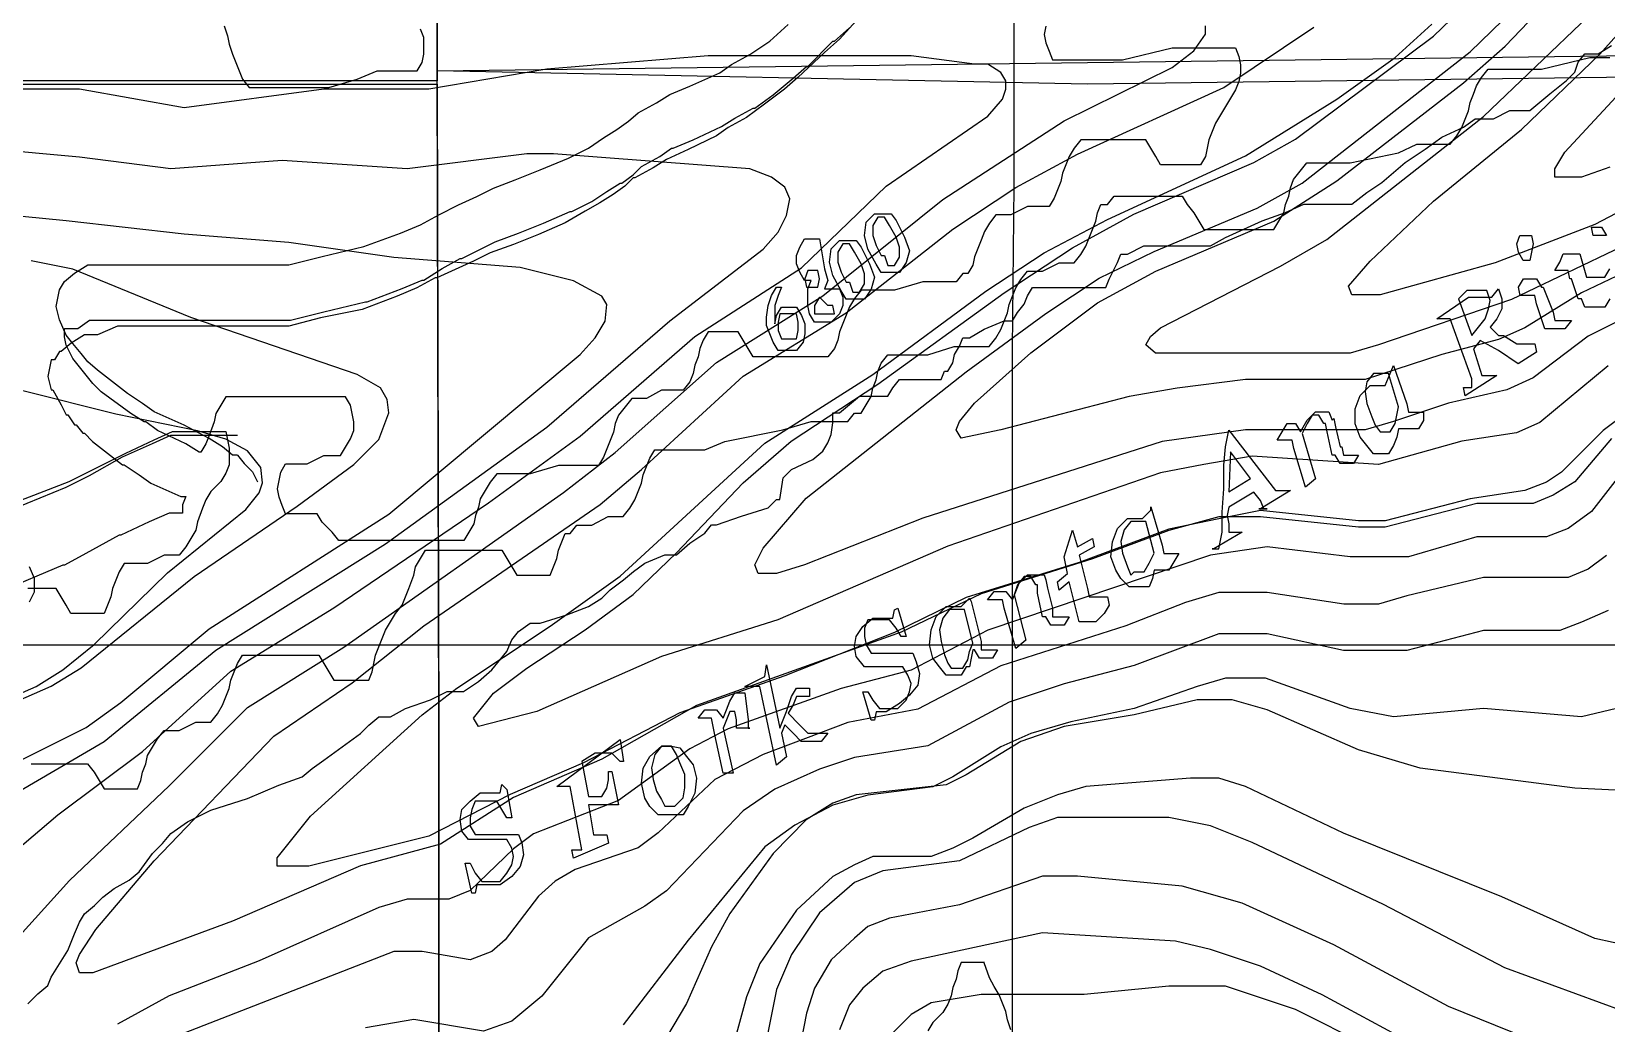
# Model space of a CAD drawing. Extents: x -0.49 to 6.91, y -0.57 to 8.11.
# Drawn here: x 1.5295 to 2.0287, y 1.9766 to 2.291 of the extents above; entities that cross this region are included whole.
import ezdxf

# ---------------------------------------------------------------- set-up
doc = ezdxf.new("R2010")
doc.units = 0
for name, color, linetype in [('Elevations', 7, 'CONTINUOUS'), ('Grid', 7, 'CONTINUOUS'), ('Labels', 7, 'CONTINUOUS'), ('roads', 7, 'CONTINUOUS'), ('topo', 7, 'CONTINUOUS'), ('topo_grid', 7, 'CONTINUOUS'), ('water', 7, 'CONTINUOUS'), ('white', 7, 'CONTINUOUS')]:
    doc.layers.add(name, color=color, linetype=linetype)

msp = doc.modelspace()

# ---------------------------------------------------------------- linework, layer by layer
at = {"layer": 'Elevations', "color": 1}
for points in [[(1.80358, 2.231016), (1.806215, 2.225724), (1.807797, 2.221491), (1.806744, 2.217786), (1.804636, 2.214611), (1.802527, 2.214611), (1.800418, 2.214611), (1.798836, 2.214611), (1.797254, 2.217257), (1.794618, 2.22202), (1.793565, 2.226253), (1.794092, 2.230486), (1.796727, 2.233132), (1.798309, 2.233132), (1.800418, 2.233132), (1.802, 2.233132)], [(1.800944, 2.216781), (1.802, 2.216781), (1.803053, 2.216781), (1.804635, 2.219427), (1.804635, 2.222602), (1.803579, 2.225777), (1.80147, 2.229481), (1.799888, 2.232127), (1.797779, 2.232127), (1.796197, 2.229481), (1.796197, 2.226306), (1.79725, 2.223131), (1.798832, 2.219956), (1.799886, 2.219956)], [(1.780909, 2.215723), (1.781962, 2.212019), (1.780909, 2.209373), (1.783544, 2.209373), (1.785653, 2.209373), (1.786706, 2.206727), (1.786706, 2.204081), (1.785653, 2.201435), (1.783018, 2.198789), (1.781436, 2.198789), (1.779327, 2.198789), (1.777745, 2.198789), (1.776162, 2.201435), (1.775633, 2.204081), (1.775633, 2.206727), (1.775633, 2.209373), (1.776689, 2.212019), (1.77458, 2.212019), (1.772998, 2.214664), (1.771945, 2.21731), (1.771945, 2.219956), (1.772998, 2.222602), (1.77458, 2.225248), (1.776162, 2.225248), (1.777745, 2.225248), (1.779327, 2.225248)], [(1.792508, 2.222575), (1.795143, 2.217284), (1.796725, 2.21305), (1.795672, 2.209346), (1.793564, 2.206171), (1.791455, 2.206171), (1.789346, 2.206171), (1.787764, 2.206171), (1.786182, 2.208817), (1.783546, 2.21358), (1.782491, 2.217813), (1.78302, 2.222046), (1.785655, 2.224692), (1.787237, 2.224692), (1.789346, 2.224692), (1.790928, 2.224692)], [(1.789872, 2.208341), (1.790925, 2.208341), (1.791981, 2.208341), (1.793563, 2.210987), (1.793563, 2.214162), (1.792507, 2.217337), (1.790399, 2.221041), (1.788816, 2.223687), (1.786708, 2.223687), (1.785125, 2.221041), (1.785125, 2.217866), (1.786179, 2.214691), (1.787761, 2.211516), (1.788814, 2.211516)], [(1.775109, 2.209928), (1.776691, 2.209928), (1.7788, 2.209928), (1.779326, 2.212574), (1.7788, 2.21522), (1.777744, 2.21522), (1.775635, 2.21522), (1.774582, 2.212574)], [(1.765091, 2.200959), (1.765091, 2.198313), (1.765618, 2.200959), (1.7672, 2.203605), (1.768782, 2.203605), (1.770364, 2.203605), (1.771946, 2.203605), (1.773529, 2.200959), (1.774584, 2.198313), (1.774584, 2.195138), (1.774055, 2.192492), (1.771946, 2.189846), (1.769835, 2.189846), (1.768255, 2.189846), (1.766147, 2.189846), (1.764564, 2.192492), (1.763511, 2.195138), (1.762456, 2.197784), (1.762456, 2.20043), (1.762982, 2.204134), (1.764038, 2.207309), (1.76562, 2.209955), (1.767202, 2.209955), (1.766149, 2.207309), (1.765094, 2.204134)], [(1.779327, 2.206753), (1.777745, 2.204108), (1.777745, 2.201462), (1.778271, 2.201462), (1.779853, 2.201462), (1.781962, 2.201462), (1.783015, 2.201462), (1.784071, 2.201462), (1.784071, 2.201462), (1.783544, 2.204108), (1.781962, 2.204108)], [(1.7672, 2.193577), (1.768782, 2.193577), (1.770891, 2.193577), (1.771947, 2.193577), (1.772473, 2.196223), (1.772473, 2.198869), (1.771947, 2.201515), (1.770364, 2.201515), (1.768256, 2.201515), (1.766673, 2.201515), (1.766147, 2.198869), (1.766147, 2.196223)]]:
    msp.add_lwpolyline(points, close=True, dxfattribs=at)
at = {"layer": 'Grid', "color": 1}
for points in [[(0.833426, 2.274249), (0.8329, 2.480941), (0.832373, 2.688136), (0.831847, 2.894829), (0.830791, 3.101495), (1.038003, 3.101495), (1.245215, 3.101495), (1.452427, 3.101495), (1.659111, 3.101495), (1.659111, 2.894802), (1.658584, 2.688136), (1.658584, 2.481973), (1.658058, 2.27528), (1.451901, 2.27528), (1.245744, 2.27528), (1.039586, 2.27528)], [(1.658057, 2.278455), (1.658583, 2.485148), (1.658583, 2.691311), (1.65911, 2.897977), (1.65911, 3.10467), (1.86474, 3.10467), (2.07037, 3.10467), (2.276, 3.10467), (2.48163, 3.10467), (2.48163, 3.071994), (2.48163, 2.898533), (2.48163, 2.863185), (2.48163, 2.69237), (2.48163, 2.654402), (2.482157, 2.487265), (2.482157, 2.44509), (2.482157, 2.282186), (2.276, 2.27954), (2.069842, 2.276894), (1.864212, 2.274249)], [(1.659639, 1.451738), (1.659112, 1.658431), (1.658586, 1.865097), (1.658586, 2.071789), (1.658059, 2.278482), (1.864216, 2.281128), (2.069846, 2.283774), (2.276003, 2.286419), (2.48216, 2.289065), (2.48216, 2.243186), (2.482687, 2.082902), (2.482687, 2.034404), (2.483216, 1.877268), (2.483216, 1.825595), (2.483742, 1.675338), (2.483742, 1.616812), (2.484269, 1.473937), (2.278111, 1.469174), (2.071954, 1.464941), (1.865797, 1.460179)], [(0.828681, 1.442266), (0.829737, 1.649991), (0.83079, 1.858244), (0.832372, 2.065995), (0.833425, 2.274249), (1.039583, 2.274249), (1.24574, 2.274249), (1.451897, 2.274249), (1.658054, 2.274249), (1.658581, 2.067556), (1.658581, 1.860864), (1.659107, 1.654198), (1.659636, 1.447505), (1.451897, 1.444859), (1.244158, 1.442213), (1.036419, 1.439568)]]:
    msp.add_lwpolyline(points, close=True, dxfattribs=at)
at = {"layer": 'Labels', "color": 6}
for points in [[(2.028722, 2.226333), (2.027666, 2.226333), (2.02661, 2.226333), (2.025557, 2.226333), (2.024504, 2.226333), (2.023975, 2.228978), (2.025031, 2.228978), (2.02714, 2.228978), (2.028722, 2.226333)], [(2.029775, 2.206224), (2.028193, 2.203578), (2.026084, 2.203578), (2.023975, 2.203578), (2.021867, 2.203578), (2.020811, 2.206224), (2.020285, 2.206224), (2.019758, 2.206224), (2.017649, 2.212574), (2.017123, 2.212574), (2.016596, 2.21522), (2.015543, 2.21522), (2.013958, 2.21522), (2.013432, 2.21522), (2.012376, 2.21522), (2.012376, 2.21522), (2.013958, 2.217866), (2.015014, 2.220512), (2.016596, 2.220512), (2.017652, 2.220512), (2.019234, 2.220512), (2.01976, 2.220512), (2.020287, 2.220512), (2.022396, 2.213103), (2.022922, 2.213103), (2.023449, 2.213103), (2.024502, 2.213103), (2.026084, 2.213103), (2.02714, 2.213103), (2.028193, 2.213103), (2.029775, 2.215749)]]:
    msp.add_lwpolyline(points, dxfattribs=at)
for points in [[(2.004467, 2.218369), (2.002358, 2.218369), (2.000776, 2.221014), (2.000249, 2.22366), (2.001303, 2.226306), (2.003411, 2.226306), (2.004993, 2.226306), (2.00552, 2.22366)], [(2.008685, 2.209928), (2.011848, 2.201991), (2.012375, 2.199345), (2.012901, 2.199345), (2.013957, 2.199345), (2.015539, 2.199345), (2.016065, 2.199345), (2.017119, 2.199345), (2.017645, 2.199345), (2.015536, 2.196699), (2.013954, 2.196699), (2.012898, 2.196699), (2.011845, 2.196699), (2.010263, 2.196699), (2.009737, 2.196699), (2.00921, 2.196699), (2.006575, 2.204637), (2.006048, 2.207283), (2.005522, 2.207283), (2.004469, 2.207283), (2.002887, 2.207283), (2.001834, 2.207283), (2.001307, 2.207283), (2.00078, 2.209928), (2.002363, 2.212574), (2.003945, 2.212574), (2.00658, 2.212574), (2.008162, 2.209928), (2.008689, 2.209928)], [(1.994449, 2.209399), (1.995505, 2.206224), (1.995505, 2.203049), (1.993922, 2.199874), (1.991814, 2.197228), (1.994449, 2.194583), (1.996031, 2.194583), (2.000249, 2.191937), (2.002358, 2.191937), (2.003411, 2.191937), (2.004993, 2.191937), (2.006046, 2.191937), (2.006573, 2.189291), (2.000773, 2.185587), (1.994446, 2.18982), (1.988646, 2.192995), (1.986537, 2.190349), (1.989172, 2.181883), (1.989699, 2.181883), (1.990225, 2.181883), (1.990752, 2.181883), (1.991808, 2.181883), (1.99339, 2.181883), (1.993916, 2.181883), (1.983898, 2.175533), (1.983372, 2.178178), (1.984425, 2.178178), (1.985481, 2.178178), (1.986007, 2.178178), (1.986007, 2.180824), (1.979153, 2.199874), (1.979153, 2.199874), (1.978627, 2.199874), (1.9781, 2.199874), (1.977574, 2.199874), (1.976518, 2.199874), (1.975465, 2.199874), (1.974938, 2.199874), (1.984955, 2.206753), (1.988119, 2.206753), (1.990228, 2.206753), (1.992337, 2.206753)], [(1.981795, 2.206224), (1.986013, 2.194583), (1.988122, 2.197228), (1.99023, 2.199874), (1.991286, 2.203049), (1.991813, 2.205695), (1.990757, 2.20887), (1.989175, 2.20887), (1.988122, 2.20887), (1.986013, 2.20887), (1.984431, 2.20887)], [(1.961228, 2.185137), (1.965446, 2.172966), (1.965972, 2.17032), (1.965972, 2.17032), (1.967555, 2.17032), (1.969137, 2.17032), (1.969663, 2.17032), (1.970722, 2.17032), (1.970722, 2.167674), (1.969137, 2.165029), (1.967555, 2.165029), (1.966499, 2.165029), (1.965446, 2.165029), (1.963337, 2.165029), (1.962811, 2.165029), (1.962284, 2.162383), (1.961228, 2.159737), (1.959646, 2.157091), (1.957538, 2.157091), (1.9549, 2.157091), (1.952791, 2.159737), (1.950682, 2.162383), (1.949103, 2.166616), (1.949103, 2.171379), (1.950682, 2.175612), (1.953846, 2.178787), (1.956482, 2.178787), (1.95859, 2.178787)], [(1.95701, 2.16405), (1.958066, 2.16405), (1.960174, 2.16405), (1.961757, 2.166695), (1.962283, 2.169341), (1.96281, 2.171987), (1.959646, 2.18257), (1.958593, 2.18257), (1.957537, 2.18257), (1.956484, 2.18257), (1.954902, 2.18257), (1.952793, 2.179925), (1.952266, 2.17675), (1.952793, 2.173045), (1.954375, 2.168812), (1.955428, 2.166166)], [(1.942247, 2.168283), (1.942774, 2.165637), (1.944356, 2.159287), (1.944882, 2.159287), (1.945409, 2.156641), (1.946464, 2.156641), (1.948047, 2.156641), (1.9491, 2.156641), (1.949626, 2.156641), (1.950153, 2.156641), (1.948571, 2.153995), (1.946988, 2.153995), (1.945406, 2.153995), (1.944353, 2.153995), (1.942771, 2.156641), (1.942244, 2.156641), (1.941718, 2.156641), (1.940136, 2.16405), (1.939609, 2.166695), (1.939083, 2.166695), (1.9375, 2.169341), (1.935392, 2.169341), (1.933809, 2.166695), (1.932227, 2.16352), (1.936445, 2.149233), (1.933282, 2.146587), (1.929591, 2.158758), (1.929065, 2.161404), (1.928538, 2.161404), (1.927485, 2.161404), (1.926429, 2.161404), (1.925376, 2.161404), (1.924321, 2.161404), (1.924321, 2.161404), (1.925903, 2.16405), (1.927485, 2.166695), (1.928538, 2.166695), (1.93012, 2.166695), (1.931703, 2.16405), (1.931703, 2.16405), (1.933811, 2.167754), (1.936447, 2.1704), (1.938029, 2.1704), (1.939084, 2.1704), (1.940667, 2.1704), (1.94172, 2.167754)], [(1.909031, 2.164579), (1.923794, 2.145529), (1.924847, 2.145529), (1.925903, 2.145529), (1.927485, 2.145529), (1.928538, 2.145529), (1.928538, 2.145529), (1.919048, 2.139708), (1.918522, 2.139708), (1.919575, 2.139708), (1.920628, 2.139708), (1.921154, 2.139708), (1.921154, 2.139708), (1.921154, 2.139708), (1.920101, 2.139708), (1.919045, 2.142354), (1.916937, 2.145), (1.909029, 2.140237), (1.908502, 2.137591), (1.909029, 2.134945), (1.909029, 2.1323), (1.909029, 2.1323), (1.910611, 2.1323), (1.913249, 2.1323), (1.913249, 2.1323), (1.904286, 2.127008), (1.903759, 2.127008), (1.904812, 2.127008), (1.905865, 2.127008), (1.906392, 2.129654), (1.906918, 2.1323), (1.906918, 2.13865), (1.907445, 2.146058), (1.907445, 2.153466), (1.907971, 2.159287)], [(1.909558, 2.157726), (1.909031, 2.145026), (1.915885, 2.149259)], [(1.88425, 2.140343), (1.887941, 2.128172), (1.888468, 2.125526), (1.888994, 2.125526), (1.89005, 2.125526), (1.891632, 2.125526), (1.892158, 2.125526), (1.893211, 2.125526), (1.893211, 2.125526), (1.891629, 2.12288), (1.890047, 2.120235), (1.888991, 2.120235), (1.887938, 2.120235), (1.88583, 2.120235), (1.885303, 2.120235), (1.884777, 2.117589), (1.883721, 2.114943), (1.882139, 2.114943), (1.879503, 2.114943), (1.877395, 2.114943), (1.874759, 2.117589), (1.873177, 2.120235), (1.871595, 2.124468), (1.872122, 2.12923), (1.873704, 2.133464), (1.876868, 2.136639), (1.879503, 2.136639), (1.881612, 2.136639), (1.884247, 2.139285)], [(1.85947, 2.132961), (1.861052, 2.127669), (1.865797, 2.130315), (1.866324, 2.127669), (1.861579, 2.125024), (1.864214, 2.11444), (1.86474, 2.111794), (1.865267, 2.111794), (1.866323, 2.111794), (1.868431, 2.111794), (1.869487, 2.111794), (1.870543, 2.111794), (1.871069, 2.109149), (1.869487, 2.106503), (1.866852, 2.103857), (1.86527, 2.103857), (1.864214, 2.103857), (1.863161, 2.103857), (1.862634, 2.103857), (1.862108, 2.103857), (1.861581, 2.103857), (1.858417, 2.116557), (1.855254, 2.113911), (1.854728, 2.116557), (1.857891, 2.119203), (1.856838, 2.124494)], [(1.878978, 2.119758), (1.88056, 2.119758), (1.882142, 2.119758), (1.883725, 2.122404), (1.885307, 2.125579), (1.882672, 2.135633), (1.881616, 2.135633), (1.880563, 2.135633), (1.879507, 2.135633), (1.877928, 2.135633), (1.875816, 2.132988), (1.874763, 2.129283), (1.87529, 2.125579), (1.876872, 2.121346), (1.877925, 2.1187)], [(1.851034, 2.117139), (1.851561, 2.114493), (1.853143, 2.108143), (1.853143, 2.105497), (1.853669, 2.105497), (1.854722, 2.105497), (1.856304, 2.105497), (1.85736, 2.105497), (1.858413, 2.105497), (1.858413, 2.105497), (1.856831, 2.102851), (1.855249, 2.102851), (1.853667, 2.102851), (1.852611, 2.102851), (1.851029, 2.105497), (1.850502, 2.105497), (1.849976, 2.105497), (1.848393, 2.112906), (1.848393, 2.115551), (1.847867, 2.115551), (1.846285, 2.118197), (1.844176, 2.118197), (1.842067, 2.115551), (1.841014, 2.112376), (1.844704, 2.098089), (1.841541, 2.095443), (1.83785, 2.108143), (1.83785, 2.108143), (1.837324, 2.110789), (1.836271, 2.110789), (1.834689, 2.110789), (1.833633, 2.110789), (1.833106, 2.110789), (1.83258, 2.110789), (1.834689, 2.113435), (1.836271, 2.113435), (1.837324, 2.113435), (1.83838, 2.113435), (1.840488, 2.110789), (1.841541, 2.113435), (1.842597, 2.116081), (1.845232, 2.118726), (1.846814, 2.118726), (1.848397, 2.118726), (1.849452, 2.118726), (1.850505, 2.118726)], [(1.804109, 2.10817), (1.806747, 2.099174), (1.805165, 2.099174), (1.803583, 2.10182), (1.801474, 2.104465), (1.799365, 2.104465), (1.796202, 2.104465), (1.79462, 2.104465), (1.793564, 2.10182), (1.793564, 2.099174), (1.794091, 2.096528), (1.795673, 2.093882), (1.797782, 2.093882), (1.800417, 2.093882), (1.803055, 2.093882), (1.807273, 2.093882), (1.808855, 2.093882), (1.809911, 2.091236), (1.810964, 2.087532), (1.810437, 2.083828), (1.807802, 2.080653), (1.804638, 2.078007), (1.800421, 2.075361), (1.797255, 2.075361), (1.796729, 2.072715), (1.795673, 2.072715), (1.793038, 2.081711), (1.79462, 2.081711), (1.796202, 2.079065), (1.798311, 2.07642), (1.800946, 2.07642), (1.804109, 2.07642), (1.806747, 2.079065), (1.8078, 2.081711), (1.808327, 2.084357), (1.807274, 2.087003), (1.805691, 2.089649), (1.803056, 2.089649), (1.799892, 2.089649), (1.797257, 2.089649), (1.793566, 2.089649), (1.790931, 2.092824), (1.790404, 2.095999), (1.790931, 2.099174), (1.793039, 2.102349), (1.796202, 2.104995), (1.799366, 2.104995), (1.802527, 2.104995), (1.803053, 2.10764)], [(1.827308, 2.110286), (1.830471, 2.097586), (1.830471, 2.09494), (1.830998, 2.09494), (1.832051, 2.09494), (1.833633, 2.09494), (1.834686, 2.09494), (1.835212, 2.09494), (1.835739, 2.09494), (1.834159, 2.092295), (1.832051, 2.092295), (1.830995, 2.092295), (1.829942, 2.092295), (1.82836, 2.09494), (1.827833, 2.09494), (1.827307, 2.092295), (1.82678, 2.089649), (1.825724, 2.089649), (1.824142, 2.087003), (1.821507, 2.087003), (1.819398, 2.087003), (1.81729, 2.089649), (1.815181, 2.092295), (1.814128, 2.096528), (1.814654, 2.10129), (1.816237, 2.105524), (1.8194, 2.108699), (1.822035, 2.108699), (1.824144, 2.108699), (1.826781, 2.111345)], [(1.820981, 2.089199), (1.822563, 2.089199), (1.824672, 2.089199), (1.826254, 2.091845), (1.826781, 2.094491), (1.827834, 2.097136), (1.825198, 2.10772), (1.824672, 2.10772), (1.823616, 2.10772), (1.822034, 2.10772), (1.820452, 2.10772), (1.818343, 2.105074), (1.817287, 2.10137), (1.817814, 2.097666), (1.81887, 2.093432), (1.819923, 2.090786)], [(1.762452, 2.090231), (1.76667, 2.070123), (1.768779, 2.075414), (1.770361, 2.080177), (1.771943, 2.082823), (1.772996, 2.082823), (1.774578, 2.082823), (1.776161, 2.082823), (1.776161, 2.080177), (1.774578, 2.080177), (1.773525, 2.080177), (1.771943, 2.080177), (1.770887, 2.077531), (1.769305, 2.074885), (1.772995, 2.071181), (1.775633, 2.068535), (1.777742, 2.068535), (1.779852, 2.068535), (1.780905, 2.068535), (1.781961, 2.068535), (1.781961, 2.068535), (1.779852, 2.065889), (1.77827, 2.065889), (1.776161, 2.065889), (1.775105, 2.065889), (1.773523, 2.065889), (1.770885, 2.068535), (1.76825, 2.071181), (1.767197, 2.068535), (1.768779, 2.061127), (1.765616, 2.058481), (1.760344, 2.083352), (1.759815, 2.083352), (1.759815, 2.083352), (1.759289, 2.083352), (1.758236, 2.083352), (1.75718, 2.083352), (1.756127, 2.083352), (1.7556, 2.083352), (1.761927, 2.086527)], [(1.756653, 2.072848), (1.756653, 2.070202), (1.757179, 2.070202), (1.756653, 2.070202), (1.755597, 2.070202), (1.754015, 2.070202), (1.752959, 2.070202), (1.752959, 2.072848), (1.752433, 2.075494), (1.751906, 2.075494), (1.750851, 2.075494), (1.749798, 2.072848), (1.748742, 2.070202), (1.751906, 2.055914), (1.748742, 2.055914), (1.746107, 2.068085), (1.74558, 2.070731), (1.745054, 2.073377), (1.744527, 2.073377), (1.742945, 2.073377), (1.741892, 2.073377), (1.740836, 2.073377), (1.740836, 2.073377), (1.742945, 2.076023), (1.744527, 2.076023), (1.74558, 2.076023), (1.746636, 2.076023), (1.748744, 2.073377), (1.749798, 2.076023), (1.750853, 2.078669), (1.752435, 2.081314), (1.753488, 2.081314), (1.754544, 2.081314), (1.755597, 2.081314)], [(1.716055, 2.066524), (1.717108, 2.059645), (1.716055, 2.059645), (1.71342, 2.062291), (1.712364, 2.062291), (1.711311, 2.062291), (1.709729, 2.062291), (1.708147, 2.062291), (1.703929, 2.059645), (1.706037, 2.048533), (1.708673, 2.048533), (1.710255, 2.048533), (1.711837, 2.051178), (1.712363, 2.053824), (1.712363, 2.05647), (1.713419, 2.05647), (1.715528, 2.045887), (1.713946, 2.045887), (1.713946, 2.045887), (1.713946, 2.045887), (1.713419, 2.045887), (1.712363, 2.045887), (1.710781, 2.045887), (1.709199, 2.045887), (1.706035, 2.045887), (1.707617, 2.036362), (1.708144, 2.036362), (1.708144, 2.036362), (1.70867, 2.036362), (1.709197, 2.036362), (1.710779, 2.036362), (1.711835, 2.036362), (1.712361, 2.033716), (1.701289, 2.028953), (1.70076, 2.031599), (1.702342, 2.031599), (1.703398, 2.031599), (1.703925, 2.031599), (1.703925, 2.031599), (1.700234, 2.051708), (1.700234, 2.051708), (1.700234, 2.051708), (1.699707, 2.051708), (1.699183, 2.051708), (1.697601, 2.051708), (1.696546, 2.051708), (1.696019, 2.051708)], [(1.735036, 2.063878), (1.737145, 2.061233), (1.739253, 2.058587), (1.740306, 2.054353), (1.73978, 2.049591), (1.737671, 2.045358), (1.736089, 2.042712), (1.733454, 2.042712), (1.730818, 2.042712), (1.728183, 2.042712), (1.725545, 2.045358), (1.723963, 2.048003), (1.722907, 2.052766), (1.723434, 2.057528), (1.725543, 2.061233), (1.729234, 2.064408), (1.732397, 2.064408)], [(1.730291, 2.045437), (1.731873, 2.045437), (1.733456, 2.045437), (1.736091, 2.048083), (1.736617, 2.051258), (1.736617, 2.055491), (1.735035, 2.059195), (1.733979, 2.061841), (1.732397, 2.064487), (1.730815, 2.064487), (1.729233, 2.064487), (1.727124, 2.061841), (1.726071, 2.057608), (1.726598, 2.053904), (1.727651, 2.050199), (1.729233, 2.047554)], [(1.680202, 2.050702), (1.681784, 2.041706), (1.680202, 2.041706), (1.67862, 2.044352), (1.677038, 2.046998), (1.674929, 2.046998), (1.671765, 2.046998), (1.670183, 2.046998), (1.669127, 2.044352), (1.668601, 2.041706), (1.668601, 2.03906), (1.670183, 2.036415), (1.672292, 2.036415), (1.675455, 2.036415), (1.67809, 2.036415), (1.682308, 2.036415), (1.68389, 2.036415), (1.684946, 2.033769), (1.685472, 2.030065), (1.684417, 2.02636), (1.681781, 2.023185), (1.67809, 2.02054), (1.673872, 2.02054), (1.670712, 2.02054), (1.670185, 2.017894), (1.66913, 2.017894), (1.667021, 2.027419), (1.668603, 2.027419), (1.670185, 2.024244), (1.672294, 2.021598), (1.674929, 2.021598), (1.678093, 2.021598), (1.680201, 2.024244), (1.681783, 2.02689), (1.68231, 2.029535), (1.681783, 2.032181), (1.680201, 2.034827), (1.677566, 2.034827), (1.674403, 2.034827), (1.671765, 2.034827), (1.669656, 2.034827), (1.668074, 2.034827), (1.665965, 2.037473), (1.665439, 2.041177), (1.665965, 2.044352), (1.668601, 2.046998), (1.671764, 2.049644), (1.674928, 2.049644), (1.678091, 2.049644), (1.678617, 2.05229)]]:
    msp.add_lwpolyline(points, close=True, dxfattribs=at)
at = {"layer": 'roads', "color": 7}
for points in [[(1.594786, 2.156668), (1.593204, 2.156668), (1.590041, 2.159314), (1.585823, 2.161959), (1.577914, 2.166193), (1.568424, 2.170426), (1.564733, 2.173072), (1.559988, 2.176247), (1.550497, 2.183655), (1.547334, 2.186301), (1.545225, 2.188947), (1.54259, 2.192122), (1.540481, 2.194768), (1.538372, 2.19953), (1.537317, 2.203764), (1.537843, 2.206409), (1.53837, 2.209055), (1.539952, 2.211701), (1.543116, 2.214347), (1.547333, 2.216993), (1.551024, 2.216993), (1.557351, 2.216993), (1.564205, 2.216993), (1.572114, 2.216993), (1.583186, 2.216993), (1.589513, 2.216993), (1.596367, 2.216993), (1.606912, 2.216993), (1.61113, 2.216993), (1.621675, 2.219639), (1.634856, 2.222814), (1.646456, 2.227047), (1.652783, 2.229693), (1.658582, 2.232868), (1.664909, 2.236043), (1.670709, 2.238689), (1.675981, 2.241334), (1.682836, 2.24398), (1.690749, 2.247155), (1.699712, 2.250859), (1.706039, 2.254034), (1.710784, 2.257209), (1.715002, 2.259855), (1.718693, 2.262501), (1.721856, 2.265147), (1.727656, 2.268322), (1.731874, 2.270968), (1.738201, 2.273614), (1.747691, 2.277847), (1.751382, 2.280493), (1.757181, 2.283668), (1.763508, 2.287901), (1.769308, 2.293193)], [(1.519915, 2.13812), (1.540477, 2.146587), (1.54786, 2.150291), (1.558405, 2.156112), (1.567894, 2.160345), (1.573695, 2.162991), (1.579493, 2.162991), (1.583184, 2.162991), (1.590038, 2.162991), (1.594785, 2.162991)], [(1.594786, 2.156668), (1.596895, 2.154022), (1.59953, 2.151376), (1.601112, 2.148201)]]:
    msp.add_lwpolyline(points, dxfattribs=at)
at = {"layer": 'topo', "color": 2}
for points in [[(2.042956, 2.218713), (2.020811, 2.208129), (2.002881, 2.197017), (1.994445, 2.193313), (1.976518, 2.18855), (1.952265, 2.180613), (1.943302, 2.180613), (1.914303, 2.180613), (1.892686, 2.177967), (1.877396, 2.175321), (1.836798, 2.164738), (1.824145, 2.162092), (1.822563, 2.164738), (1.823616, 2.167383), (1.828361, 2.173204), (1.846288, 2.189079), (1.867378, 2.204954), (1.885831, 2.215008), (1.923266, 2.230883), (1.943301, 2.243583), (1.983372, 2.274698), (1.996553, 2.28634), (2.01132, 2.301686)], [(2.036093, 2.223978), (1.998654, 2.205986), (1.956474, 2.191699), (1.947511, 2.189053), (1.896896, 2.189053), (1.885824, 2.189053), (1.88266, 2.191699), (1.884242, 2.194344), (1.887405, 2.19699), (1.925367, 2.216569), (1.94013, 2.225036), (1.989691, 2.264062), (2.022912, 2.29568), (2.029239, 2.303617)], [(2.029232, 2.184978), (2.00761, 2.166986), (2.000233, 2.163811), (1.98283, 2.161166), (1.956467, 2.153757), (1.916397, 2.156403), (1.901107, 2.153757), (1.887398, 2.151111), (1.819911, 2.127828), (1.766127, 2.104545), (1.72922, 2.092903), (1.689677, 2.075441), (1.671223, 2.070678), (1.669641, 2.073324), (1.675968, 2.081261), (1.686512, 2.089199), (1.704966, 2.10137), (1.720256, 2.112482), (1.733965, 2.125711), (1.755054, 2.147936), (1.770344, 2.161166), (1.797761, 2.179157), (1.837836, 2.208156), (1.859453, 2.222443), (1.878961, 2.233026), (1.916923, 2.249431), (1.930104, 2.256839), (1.973865, 2.289515), (1.984938, 2.300098)], [(2.045063, 2.205483), (2.022919, 2.194371), (2.00552, 2.181142), (1.99708, 2.177438), (1.978626, 2.173204), (1.961227, 2.167383), (1.952264, 2.164738), (1.914302, 2.164738), (1.88794, 2.161033), (1.812012, 2.136692), (1.774578, 2.121875), (1.765615, 2.119229), (1.759815, 2.119229), (1.75876, 2.121875), (1.761397, 2.127167), (1.775105, 2.143042), (1.825726, 2.1831), (1.851033, 2.20162), (1.867905, 2.212733), (1.885304, 2.2212), (1.917993, 2.234958), (1.932229, 2.242895), (1.98548, 2.284541), (1.999189, 2.29777)], [(1.525714, 2.004374), (1.54153, 2.021836), (1.573166, 2.051893), (1.597947, 2.076764), (1.628531, 2.095814), (1.698128, 2.144841), (1.714472, 2.157541), (1.746634, 2.18601), (1.780378, 2.207177), (1.818344, 2.237763), (1.856833, 2.262633), (1.891104, 2.279567), (1.897958, 2.284858), (1.901649, 2.29015), (1.901649, 2.292796)], [(2.030302, 2.161959), (2.018703, 2.148201), (2.011849, 2.143968), (2.005522, 2.141322), (1.98759, 2.141322), (1.958592, 2.133914), (1.950156, 2.133914), (1.919049, 2.137089), (1.905867, 2.137089), (1.89005, 2.132855), (1.865797, 2.123859), (1.830471, 2.112747), (1.805159, 2.100576), (1.740308, 2.077293), (1.710255, 2.060359), (1.682311, 2.048189), (1.659112, 2.033372), (1.633805, 2.026493), (1.593202, 2.00903), (1.548914, 1.992626), (1.544696, 1.992626), (1.54364, 1.995801), (1.544696, 1.998447), (1.549968, 2.006384), (1.568422, 2.02808), (1.606383, 2.067635), (1.631164, 2.084569), (1.65384, 2.10256), (1.709728, 2.141057), (1.722909, 2.15217), (1.755071, 2.181697), (1.78776, 2.201806), (1.821508, 2.228264), (1.841544, 2.241493), (1.861052, 2.252076), (1.907449, 2.273243), (1.935921, 2.292293)], [(2.033993, 2.169262), (2.027666, 2.164499), (2.014485, 2.15127), (2.009739, 2.148095), (2.002881, 2.145449), (1.985482, 2.142804), (1.958592, 2.135924), (1.950156, 2.135924), (1.919049, 2.139099), (1.905868, 2.136454), (1.89005, 2.133279), (1.861579, 2.122695), (1.825726, 2.111583), (1.803051, 2.10047), (1.768252, 2.086712), (1.735036, 2.07507), (1.704456, 2.059195), (1.681257, 2.049141), (1.655422, 2.035912), (1.617456, 2.026387), (1.60902, 2.026387), (1.607438, 2.026387), (1.607438, 2.029033), (1.617983, 2.042262), (1.653313, 2.074409), (1.664385, 2.082875), (1.693911, 2.102455), (1.716055, 2.11833), (1.761925, 2.160504), (1.796196, 2.1822), (1.832053, 2.208658), (1.850507, 2.220829), (1.870542, 2.231413), (1.914304, 2.251521), (1.943302, 2.269513), (1.961756, 2.282742), (1.973355, 2.293325)], [(2.036096, 2.235593), (2.025023, 2.229772), (1.993384, 2.217601), (1.957005, 2.207547), (1.948041, 2.207547), (1.946988, 2.210193), (1.953842, 2.21813), (1.973877, 2.23718), (2.001821, 2.259935), (2.026606, 2.283747), (2.035569, 2.293801)], [(1.513594, 2.022048), (1.537847, 2.042685), (1.564737, 2.062794), (1.592681, 2.088194), (1.62537, 2.108302), (1.674408, 2.141534), (1.703406, 2.1627), (1.739786, 2.194318), (1.77353, 2.216014), (1.80042, 2.241943), (1.832586, 2.264168), (1.837331, 2.26946), (1.838386, 2.272635), (1.838386, 2.27528), (1.836804, 2.277926), (1.832586, 2.280572), (1.828368, 2.280572), (1.808328, 2.283218), (1.744004, 2.283218), (1.692862, 2.278985), (1.655427, 2.272635), (1.622206, 2.272635), (1.577918, 2.266814), (1.544701, 2.272635), (1.515703, 2.272635)], [(2.029776, 2.247975), (2.020813, 2.2448), (2.013432, 2.2448), (2.012379, 2.2448), (2.012379, 2.247446), (2.015542, 2.252738), (2.037159, 2.276021)], [(1.504627, 2.037923), (1.552606, 2.065889), (1.587931, 2.094888), (1.641716, 2.128622), (1.692858, 2.165531), (1.731874, 2.199266), (1.7614, 2.22202), (1.766144, 2.227311), (1.768782, 2.232603), (1.769835, 2.237895), (1.768253, 2.241599), (1.764035, 2.244774), (1.75718, 2.24742), (1.694965, 2.252182), (1.68653, 2.252182), (1.648568, 2.24742), (1.60902, 2.250066), (1.573695, 2.24742), (1.544696, 2.251124), (1.515698, 2.25377)], [(1.524662, 2.059275), (1.546807, 2.070387), (1.557879, 2.078325), (1.585823, 2.101608), (1.64277, 2.137988), (1.703403, 2.188603), (1.708148, 2.193895), (1.711312, 2.199186), (1.711839, 2.204478), (1.710256, 2.207124), (1.701293, 2.211886), (1.684421, 2.21612), (1.64435, 2.219295), (1.611129, 2.224057), (1.577913, 2.226703), (1.540478, 2.230936), (1.513589, 2.233582)], [(1.522552, 2.07761), (1.535733, 2.083431), (1.545223, 2.089252), (1.581076, 2.11825), (1.613765, 2.140475), (1.631691, 2.153704), (1.639604, 2.161642), (1.642768, 2.170109), (1.642241, 2.174342), (1.640133, 2.178046), (1.632747, 2.182279), (1.580023, 2.200271), (1.542588, 2.215617), (1.529407, 2.218263)], [(1.51886, 2.078113), (1.530986, 2.083405), (1.539422, 2.088696), (1.54944, 2.096634), (1.572639, 2.119388), (1.597419, 2.139496), (1.601637, 2.144788), (1.602693, 2.147963), (1.602166, 2.152725), (1.597948, 2.158017), (1.591093, 2.161721), (1.58213, 2.164367), (1.556295, 2.169659), (1.526769, 2.177067)], [(2.035049, 2.153069), (2.023977, 2.138782), (2.016596, 2.13349), (2.009741, 2.130844), (1.987592, 2.130844), (1.965975, 2.124494), (1.956484, 2.124494), (1.947521, 2.124494), (1.921159, 2.127669), (1.903233, 2.125024), (1.832582, 2.101211), (1.808324, 2.088511), (1.78618, 2.08269), (1.750327, 2.06999), (1.7382, 2.06364), (1.715529, 2.047236), (1.688639, 2.036653), (1.682312, 2.03189), (1.668604, 2.018661), (1.66175, 2.016015), (1.648569, 2.016015), (1.639605, 2.013369), (1.60164, 1.996436), (1.573168, 1.985324), (1.556824, 1.976328)], [(2.028726, 2.124838), (2.022926, 2.120605), (2.016599, 2.117959), (2.009745, 2.117959), (1.989705, 2.117959), (1.965452, 2.112138), (1.956489, 2.109493), (1.945416, 2.109493), (1.921163, 2.113197), (1.905873, 2.113197), (1.895328, 2.110022), (1.876347, 2.102613), (1.836804, 2.089913), (1.810437, 2.076155), (1.788293, 2.071922), (1.761403, 2.061868), (1.746113, 2.05393), (1.728187, 2.036997), (1.72186, 2.032234), (1.701825, 2.025355), (1.695498, 2.021651), (1.690225, 2.016888), (1.67968, 2.00313), (1.675462, 1.999426), (1.668608, 1.99678), (1.653318, 1.999426), (1.644355, 1.999426), (1.577918, 1.973497)], [(1.528879, 2.110233), (1.530462, 2.113408), (1.530462, 2.117642), (1.528879, 2.121346)], [(2.02925, 2.107455), (2.020814, 2.103751), (2.01396, 2.101105), (1.989702, 2.101105), (1.965449, 2.094755), (1.954377, 2.094755), (1.945413, 2.094755), (1.92116, 2.100047), (1.90587, 2.100047), (1.878981, 2.089993), (1.856836, 2.084172), (1.839437, 2.078351), (1.813598, 2.064593), (1.790399, 2.060889), (1.779327, 2.057184), (1.765091, 2.050834), (1.755074, 2.043955), (1.73082, 2.018555), (1.723966, 2.013793), (1.70604, 2.003739), (1.691277, 1.985218), (1.681786, 1.97728), (1.672823, 1.974105), (1.650679, 1.977809), (1.635389, 1.975164)], [(2.031881, 2.076446), (2.020809, 2.0738), (1.989697, 2.076446), (1.961226, 2.0738), (1.947518, 2.076446), (1.920628, 2.085971), (1.907974, 2.085971), (1.899011, 2.083325), (1.878976, 2.076446), (1.85894, 2.072213), (1.846287, 2.068509), (1.836796, 2.064275), (1.821506, 2.05475), (1.815175, 2.051575), (1.794612, 2.048929), (1.78354, 2.045754), (1.771413, 2.039404), (1.761923, 2.032525), (1.73767, 2.002998), (1.717107, 1.976116)], [(2.071952, 2.04848), (2.0187, 2.051125), (1.969662, 2.057475), (1.950154, 2.063296), (1.921155, 2.075996), (1.910083, 2.079171), (1.899014, 2.079171), (1.878979, 2.074409), (1.856835, 2.070705), (1.843126, 2.065942), (1.825727, 2.055359), (1.819396, 2.052184), (1.790925, 2.049009), (1.783543, 2.046363), (1.775107, 2.041071), (1.764562, 2.030488), (1.750854, 2.011438), (1.745054, 2.000855), (1.737146, 1.982863), (1.730819, 1.97228)], [(2.054028, 1.997177), (2.025029, 2.003527), (1.995499, 2.016756), (1.945411, 2.036864), (1.914303, 2.051681), (1.905867, 2.054327), (1.896904, 2.054327), (1.863688, 2.051681), (1.854725, 2.049035), (1.84418, 2.044802), (1.827835, 2.035277), (1.821508, 2.032102), (1.81465, 2.029456), (1.796196, 2.029456), (1.790396, 2.02681), (1.783542, 2.023106), (1.771943, 2.012523), (1.760343, 1.995589), (1.756125, 1.985006), (1.749798, 1.961723)], [(2.033988, 1.980455), (1.996549, 1.994214), (1.958061, 2.014322), (1.916408, 2.033901), (1.903227, 2.039193), (1.890046, 2.041839), (1.863684, 2.041839), (1.854721, 2.041839), (1.845757, 2.038664), (1.823613, 2.02808), (1.799355, 2.024905), (1.790392, 2.021201), (1.77932, 2.011676), (1.770357, 1.998447), (1.765612, 1.987334), (1.761921, 1.968814)], [(2.013962, 1.967649), (1.978631, 1.981937), (1.942251, 2.001516), (1.913253, 2.014745), (1.894271, 2.020037), (1.861056, 2.023212), (1.849984, 2.023212), (1.823622, 2.014216), (1.801473, 2.009983), (1.794618, 2.007337), (1.7904, 2.003633), (1.783019, 1.996754), (1.777747, 1.987758), (1.775111, 1.97982), (1.770366, 1.955479)], [(1.965971, 1.970877), (1.938554, 1.985694), (1.919046, 1.99469), (1.903229, 1.999981), (1.892156, 2.002627), (1.849976, 2.005273), (1.80832, 1.996277), (1.799357, 1.993102), (1.79303, 1.987811), (1.788812, 1.982519), (1.785648, 1.974581)], [(1.953323, 1.969369), (1.930125, 1.981011), (1.90798, 1.988419), (1.890054, 1.988419), (1.863165, 1.985773), (1.830475, 1.985773), (1.814654, 1.983128), (1.808327, 1.979423), (1.802527, 1.973603)]]:
    msp.add_lwpolyline(points, dxfattribs=at)
at = {"layer": 'topo_grid', "color": 7}
for points in [[(1.839431, 1.624167), (1.839957, 1.675814), (1.839957, 1.726958), (1.839957, 1.778631), (1.839957, 1.830304), (1.839957, 1.881448), (1.840484, 1.933121), (1.840484, 1.984265), (1.840484, 2.035938), (1.840484, 2.087611), (1.840484, 2.138755), (1.840484, 2.190429), (1.84101, 2.242102), (1.84101, 2.293246), (1.84101, 2.344892), (1.84101, 2.396036), (1.84101, 2.447709), (1.84101, 2.499383), (1.841537, 2.550526), (1.841537, 2.6022), (1.841537, 2.653344)], [(1.219904, 2.096581), (1.256816, 2.096581), (1.29425, 2.096581), (1.331685, 2.096581), (1.368592, 2.096581), (1.406026, 2.096581), (1.442938, 2.096581), (1.480372, 2.096581), (1.517279, 2.096581), (1.554714, 2.096581), (1.592148, 2.096581), (1.629056, 2.096581), (1.666494, 2.096581), (1.703401, 2.096581), (1.740836, 2.096581), (1.777743, 2.096581), (1.815177, 2.096581), (1.852616, 2.096581), (1.889523, 2.096581), (1.926958, 2.096581), (1.963865, 2.096581), (2.001299, 2.096581), (2.038211, 2.096581)]]:
    msp.add_lwpolyline(points, dxfattribs=at)
at = {"layer": 'water', "color": 4}
msp.add_lwpolyline([(1.528353, 1.982784), (1.531516, 1.985959), (1.534684, 1.988604), (1.53574, 1.99125), (1.541011, 1.999717), (1.54312, 2.005009), (1.544702, 2.008713), (1.546285, 2.011359), (1.549447, 2.014004), (1.552083, 2.01665), (1.555774, 2.019296), (1.560519, 2.021942), (1.563683, 2.024588), (1.567901, 2.030409), (1.571064, 2.033584), (1.573699, 2.036759), (1.578972, 2.040463), (1.586353, 2.044167), (1.597953, 2.047871), (1.60797, 2.052104), (1.615352, 2.05475), (1.618515, 2.057396), (1.622206, 2.060042), (1.628006, 2.064275), (1.633805, 2.068509), (1.636443, 2.071154), (1.639606, 2.0738), (1.643297, 2.0738), (1.648042, 2.076446), (1.655951, 2.079092), (1.661223, 2.081738), (1.664387, 2.081738), (1.666495, 2.081738), (1.671241, 2.084913), (1.675459, 2.088617), (1.680204, 2.094438), (1.681787, 2.098142), (1.683895, 2.100788), (1.687586, 2.103434), (1.690749, 2.103434), (1.699185, 2.106079), (1.706039, 2.108725), (1.710257, 2.111371), (1.712893, 2.114017), (1.717111, 2.117192), (1.720279, 2.119838), (1.72397, 2.122484), (1.730297, 2.125129), (1.733987, 2.125129), (1.738205, 2.128834), (1.74295, 2.132009), (1.745058, 2.134654), (1.746641, 2.134654), (1.75455, 2.1373), (1.762986, 2.139946), (1.765621, 2.142592), (1.766677, 2.142592), (1.76773, 2.149471), (1.770365, 2.152117), (1.777219, 2.155292), (1.780383, 2.157938), (1.781965, 2.160584), (1.783018, 2.163229), (1.783545, 2.166934), (1.783545, 2.170109), (1.785653, 2.170109), (1.788816, 2.172754), (1.79198, 2.1754), (1.793563, 2.1754), (1.797781, 2.1754), (1.798834, 2.1754), (1.800942, 2.1754), (1.802524, 2.178046), (1.804633, 2.180692), (1.805686, 2.180692), (1.807795, 2.180692), (1.815177, 2.180692), (1.817812, 2.180692), (1.818865, 2.183338), (1.819921, 2.183338), (1.821503, 2.185984), (1.82203, 2.188629), (1.823612, 2.191275), (1.824665, 2.193921), (1.826774, 2.193921), (1.831519, 2.196567), (1.837846, 2.199213), (1.840481, 2.199213), (1.842063, 2.201859), (1.844172, 2.204504), (1.845228, 2.20715), (1.846807, 2.209796), (1.849971, 2.209796), (1.85208, 2.209796), (1.85788, 2.209796), (1.865261, 2.209796), (1.867896, 2.209796), (1.870005, 2.209796), (1.871061, 2.212442), (1.873696, 2.217734), (1.874749, 2.220379), (1.876858, 2.220379), (1.882131, 2.223025), (1.888458, 2.223025), (1.89373, 2.223025), (1.897421, 2.223025), (1.899529, 2.223025), (1.901638, 2.223025), (1.903223, 2.223025), (1.907968, 2.225671), (1.913768, 2.228317), (1.919568, 2.230963), (1.926949, 2.233609), (1.932749, 2.236254), (1.940657, 2.236254), (1.943821, 2.236254), (1.948039, 2.236254), (1.952784, 2.239959), (1.957529, 2.243134), (1.964911, 2.249484), (1.971238, 2.253717), (1.97651, 2.257421), (1.983364, 2.260596), (1.987055, 2.263242), (1.992855, 2.263242), (1.998127, 2.265888), (2.004454, 2.265888), (2.007617, 2.268534), (2.010781, 2.271179), (2.016053, 2.275413), (2.018691, 2.278059), (2.019744, 2.281234), (2.021853, 2.283879), (2.022908, 2.283879), (2.026071, 2.283879), (2.030289, 2.286525)], dxfattribs=at)
at = {"layer": 'white', "color": 7}
for points in [[(1.790898, 2.294357), (1.785625, 2.288536), (1.78088, 2.284303), (1.772444, 2.276365), (1.772444, 2.276365), (1.768226, 2.272661), (1.761899, 2.267899), (1.756099, 2.263665), (1.7503, 2.26049), (1.746609, 2.257844), (1.737646, 2.253611), (1.730792, 2.250436), (1.726574, 2.24779), (1.726574, 2.24779), (1.720774, 2.244615), (1.720248, 2.244615), (1.717613, 2.241969), (1.713922, 2.239324), (1.709704, 2.236678), (1.704959, 2.234032), (1.698632, 2.230328), (1.690196, 2.226624), (1.682286, 2.223449), (1.674906, 2.220803), (1.669632, 2.218157), (1.663834, 2.215511), (1.658034, 2.212865), (1.657507, 2.212865), (1.651707, 2.20969), (1.64538, 2.207044), (1.634308, 2.202811), (1.621127, 2.200165), (1.611105, 2.197519), (1.606908, 2.197519), (1.596363, 2.197519), (1.589509, 2.197519), (1.583182, 2.197519), (1.57211, 2.197519), (1.564201, 2.197519), (1.557347, 2.197519), (1.55682, 2.197519), (1.550493, 2.194874), (1.546802, 2.194874), (1.546276, 2.194874), (1.542058, 2.192228), (1.538894, 2.189582), (1.538368, 2.189582), (1.536786, 2.186936), (1.536259, 2.186936), (1.536259, 2.186936), (1.535733, 2.186936), (1.535206, 2.18429), (1.535206, 2.18429), (1.534677, 2.181644), (1.534677, 2.181644), (1.534677, 2.181644), (1.535733, 2.177411), (1.535733, 2.177411), (1.536259, 2.177411), (1.538894, 2.172649), (1.540477, 2.169474), (1.541003, 2.169474), (1.543112, 2.166299), (1.543638, 2.166299), (1.545747, 2.163653), (1.546274, 2.163653), (1.548909, 2.161007), (1.558399, 2.153599), (1.558926, 2.153599), (1.563671, 2.150424), (1.56736, 2.147778), (1.576852, 2.143544), (1.578434, 2.143544), (1.577378, 2.140899), (1.577378, 2.138253), (1.57316, 2.138253), (1.566833, 2.135607), (1.55787, 2.131374), (1.557344, 2.131374), (1.546799, 2.125553), (1.539945, 2.121849), (1.539418, 2.121849), (1.519383, 2.113382)], [(1.851033, 2.292611), (1.850506, 2.289965), (1.851033, 2.287319), (1.852086, 2.284673), (1.853142, 2.282027), (1.85525, 2.282027), (1.857359, 2.282027), (1.859994, 2.282027), (1.863159, 2.282027), (1.865794, 2.282027), (1.868957, 2.282027), (1.875284, 2.282027), (1.891102, 2.285731), (1.894265, 2.285731), (1.897429, 2.285731), (1.900064, 2.285731), (1.902699, 2.285731), (1.905335, 2.285731), (1.907973, 2.285731), (1.909552, 2.285731), (1.911134, 2.285731), (1.91219, 2.283086), (1.912717, 2.28044), (1.912717, 2.277794), (1.91219, 2.275148), (1.911134, 2.272502), (1.909552, 2.269856), (1.907973, 2.267211), (1.90639, 2.264565), (1.904808, 2.261919), (1.903755, 2.259273), (1.902699, 2.256627), (1.902173, 2.253981), (1.901646, 2.251336), (1.900064, 2.24869), (1.899011, 2.24869), (1.896902, 2.24869), (1.894794, 2.24869), (1.892685, 2.24869), (1.891103, 2.24869), (1.888994, 2.24869), (1.887412, 2.24869), (1.88583, 2.251336), (1.884247, 2.253981), (1.882665, 2.256627), (1.88003, 2.256627), (1.877921, 2.256627), (1.875286, 2.256627), (1.872648, 2.256627), (1.870013, 2.256627), (1.867378, 2.256627), (1.864742, 2.256627), (1.862107, 2.256627), (1.859998, 2.253981), (1.858416, 2.251336), (1.85736, 2.24869), (1.856307, 2.246044), (1.855781, 2.243398), (1.854725, 2.240752), (1.853672, 2.238106), (1.85209, 2.235461), (1.849981, 2.235461), (1.847346, 2.235461), (1.845237, 2.235461), (1.839964, 2.232815), (1.837329, 2.232815), (1.83522, 2.232815), (1.833111, 2.230169), (1.831532, 2.227523), (1.830476, 2.224877), (1.829423, 2.222231), (1.828367, 2.219586), (1.827841, 2.21694), (1.826259, 2.214294), (1.824676, 2.214294), (1.822568, 2.211648), (1.820459, 2.211648), (1.817824, 2.211648), (1.814661, 2.211648), (1.812026, 2.211648), (1.803062, 2.209002), (1.800426, 2.209002), (1.797791, 2.209002), (1.795156, 2.209002), (1.792518, 2.209002), (1.790409, 2.206356), (1.788827, 2.203711), (1.787771, 2.201065), (1.786718, 2.198419), (1.785663, 2.195773), (1.785136, 2.193127), (1.784083, 2.190481), (1.781974, 2.187836), (1.779866, 2.187836), (1.777757, 2.187836), (1.775119, 2.187836), (1.772484, 2.187836), (1.769848, 2.187836), (1.767213, 2.187836), (1.764578, 2.187836), (1.76194, 2.187836), (1.759826, 2.187836), (1.758249, 2.187836), (1.756662, 2.190481), (1.755079, 2.193127), (1.753497, 2.195773), (1.751915, 2.195773), (1.749806, 2.195773), (1.747698, 2.195773), (1.746115, 2.195773), (1.744007, 2.195773), (1.742424, 2.193127), (1.741371, 2.190481), (1.740845, 2.187836), (1.739792, 2.18519), (1.739265, 2.182544), (1.73821, 2.179898), (1.736101, 2.177252), (1.734519, 2.177252), (1.731881, 2.177252), (1.729245, 2.177252), (1.7245, 2.174606), (1.721865, 2.174606), (1.719756, 2.174606), (1.717648, 2.171961), (1.715539, 2.169315), (1.714483, 2.166669), (1.713957, 2.164023), (1.712904, 2.161377), (1.711848, 2.158731), (1.710795, 2.156086), (1.709213, 2.15344), (1.707104, 2.15344), (1.704469, 2.15344), (1.701834, 2.15344), (1.699196, 2.15344), (1.69656, 2.15344), (1.687597, 2.150794), (1.684962, 2.150794), (1.681798, 2.150794), (1.679163, 2.150794), (1.677054, 2.150794), (1.674946, 2.148148), (1.673363, 2.145502), (1.671781, 2.142856), (1.671255, 2.140211), (1.670199, 2.137565), (1.669672, 2.134919), (1.66809, 2.132273), (1.666508, 2.129627), (1.664399, 2.129627), (1.662291, 2.129627), (1.659655, 2.129627), (1.656491, 2.129627), (1.653856, 2.129627), (1.650692, 2.129627), (1.648057, 2.129627), (1.644894, 2.129627), (1.64173, 2.129627), (1.639094, 2.129627), (1.635914, 2.129627), (1.633278, 2.129627), (1.631169, 2.129627), (1.628534, 2.129627), (1.626951, 2.129627), (1.624843, 2.132273), (1.62168, 2.135448), (1.620097, 2.138094), (1.617989, 2.138094), (1.61588, 2.138094), (1.613771, 2.138094), (1.611663, 2.138094), (1.61008, 2.138094), (1.609027, 2.14074), (1.607972, 2.143386), (1.607445, 2.146031), (1.607972, 2.148677), (1.608501, 2.151323), (1.610083, 2.153969), (1.612192, 2.153969), (1.6143, 2.153969), (1.616936, 2.153969), (1.622209, 2.156615), (1.624844, 2.156615), (1.627479, 2.156615), (1.629061, 2.159261), (1.630643, 2.161906), (1.631697, 2.164552), (1.631697, 2.167198), (1.63117, 2.169844), (1.630643, 2.17249), (1.629061, 2.175136), (1.626953, 2.175136), (1.624844, 2.175136), (1.622209, 2.175136), (1.619573, 2.175136), (1.616409, 2.175136), (1.613246, 2.175136), (1.610611, 2.175136), (1.607447, 2.175136), (1.604284, 2.175136), (1.60112, 2.175136), (1.598485, 2.175136), (1.595849, 2.175136), (1.593214, 2.175136), (1.591105, 2.175136), (1.589523, 2.17249), (1.587941, 2.169844), (1.587415, 2.167198), (1.585832, 2.162965), (1.584779, 2.160319), (1.583197, 2.157673), (1.582671, 2.157673), (1.578453, 2.160319), (1.569486, 2.164552), (1.565795, 2.167198), (1.565268, 2.167198), (1.56105, 2.169844), (1.55156, 2.176723), (1.548922, 2.179369), (1.546814, 2.182015), (1.544705, 2.184661), (1.544705, 2.184661), (1.542596, 2.187306), (1.540488, 2.19154), (1.539961, 2.194186), (1.539961, 2.196831), (1.540488, 2.196831), (1.541014, 2.196831), (1.543652, 2.196831), (1.544178, 2.196831), (1.547869, 2.199477), (1.55156, 2.199477), (1.557359, 2.199477), (1.564213, 2.199477), (1.572118, 2.199477), (1.58319, 2.199477), (1.589517, 2.199477), (1.596372, 2.199477), (1.596899, 2.199477), (1.606915, 2.199477), (1.611661, 2.199477), (1.622205, 2.202123), (1.635387, 2.205298), (1.635914, 2.205298), (1.646986, 2.209531), (1.653313, 2.212177), (1.65384, 2.212177), (1.659639, 2.215881), (1.665438, 2.219056), (1.665965, 2.219056), (1.671238, 2.221702), (1.67651, 2.224348), (1.683892, 2.226994), (1.6918, 2.230169), (1.700236, 2.233873), (1.700762, 2.233873), (1.707089, 2.237048), (1.711834, 2.240223), (1.716052, 2.242869), (1.716581, 2.242869), (1.720271, 2.245515), (1.722907, 2.248161), (1.728707, 2.251336), (1.732398, 2.253981), (1.732924, 2.253981), (1.739251, 2.256627), (1.748214, 2.260861), (1.752432, 2.263506), (1.758236, 2.266681), (1.75876, 2.266681), (1.764564, 2.270915), (1.770891, 2.276206), (1.775109, 2.279911), (1.775636, 2.279911), (1.783545, 2.287848), (1.784071, 2.287848), (1.788816, 2.292081)], [(1.590555, 2.292769), (1.591611, 2.289594), (1.592137, 2.286949), (1.593193, 2.283774), (1.594246, 2.281128), (1.595299, 2.278482), (1.596355, 2.275836), (1.598464, 2.27319), (1.600572, 2.27319), (1.602681, 2.27319), (1.605316, 2.27319), (1.60848, 2.27319), (1.611115, 2.27319), (1.614278, 2.27319), (1.617442, 2.27319), (1.623773, 2.27319), (1.632736, 2.275836), (1.639063, 2.278482), (1.642227, 2.278482), (1.644863, 2.278482), (1.647498, 2.278482), (1.650133, 2.278482), (1.651715, 2.278482), (1.653298, 2.281128), (1.653824, 2.283774), (1.653824, 2.286419), (1.653824, 2.289065), (1.652768, 2.291711)], [(1.5294, 2.058878), (1.532563, 2.058878), (1.535201, 2.058878), (1.538364, 2.058878), (1.540999, 2.058878), (1.543637, 2.058878), (1.545746, 2.058878), (1.547328, 2.058878), (1.549437, 2.056232), (1.551019, 2.053586), (1.552601, 2.05094), (1.554183, 2.05094), (1.555763, 2.05094), (1.557871, 2.05094), (1.55998, 2.05094), (1.561562, 2.05094), (1.563145, 2.05094), (1.564198, 2.053586), (1.564724, 2.056232), (1.56578, 2.058878), (1.566306, 2.061524), (1.567889, 2.064169), (1.569471, 2.066815), (1.571579, 2.069461), (1.573688, 2.069461), (1.576323, 2.069461), (1.581596, 2.072107), (1.583705, 2.072107), (1.58634, 2.072107), (1.588449, 2.074753), (1.590031, 2.077399), (1.591084, 2.080044), (1.59214, 2.08269), (1.592667, 2.085336), (1.59372, 2.087982), (1.594775, 2.090628), (1.596357, 2.093274), (1.598466, 2.093274), (1.601107, 2.093274), (1.603742, 2.093274), (1.60638, 2.093274), (1.609015, 2.093274), (1.61165, 2.093274), (1.614286, 2.093274), (1.616394, 2.093274), (1.619032, 2.093274), (1.620612, 2.093274), (1.622194, 2.090628), (1.623776, 2.087982), (1.625358, 2.085336), (1.626941, 2.085336), (1.629049, 2.085336), (1.631158, 2.085336), (1.633267, 2.085336), (1.634849, 2.085336), (1.636431, 2.085336), (1.637484, 2.087982), (1.638011, 2.090628), (1.638537, 2.093274), (1.639593, 2.095919), (1.640646, 2.098565), (1.641702, 2.101211), (1.643281, 2.103857), (1.644864, 2.106503), (1.646972, 2.109149), (1.648028, 2.111794), (1.649081, 2.11444), (1.650663, 2.118674), (1.65119, 2.121319), (1.652772, 2.123965), (1.654354, 2.126611), (1.656463, 2.126611), (1.658572, 2.126611), (1.661209, 2.126611), (1.663845, 2.126611), (1.66648, 2.126611), (1.669115, 2.126611), (1.67175, 2.126611), (1.674388, 2.126611), (1.676497, 2.126611), (1.678606, 2.126611), (1.680188, 2.123965), (1.68177, 2.121319), (1.683352, 2.118674), (1.684935, 2.118674), (1.687043, 2.118674), (1.688626, 2.118674), (1.690734, 2.118674), (1.692317, 2.118674), (1.693899, 2.118674), (1.694952, 2.121319), (1.696007, 2.123965), (1.696534, 2.126611), (1.697587, 2.129257), (1.698643, 2.131903), (1.700225, 2.131903), (1.702334, 2.134549), (1.704442, 2.134549), (1.707078, 2.134549), (1.712349, 2.137194), (1.714985, 2.137194), (1.717093, 2.137194), (1.719202, 2.13984), (1.720784, 2.142486), (1.72184, 2.145132), (1.722893, 2.147778), (1.72342, 2.150424), (1.724475, 2.153069), (1.725528, 2.155715), (1.727111, 2.158361), (1.729219, 2.158361), (1.731855, 2.158361), (1.73449, 2.158361), (1.737128, 2.158361), (1.740291, 2.158361), (1.742926, 2.158361), (1.749253, 2.161007), (1.767707, 2.164711), (1.77667, 2.167357), (1.779833, 2.167357), (1.783001, 2.167357), (1.785633, 2.167357), (1.788274, 2.167357), (1.790377, 2.170003), (1.792491, 2.170003), (1.794074, 2.172649), (1.795656, 2.175294), (1.796182, 2.17794), (1.797238, 2.180586), (1.797765, 2.183232), (1.798818, 2.185878), (1.800926, 2.188524), (1.803035, 2.188524), (1.805144, 2.188524), (1.807779, 2.188524), (1.810417, 2.188524), (1.81358, 2.188524), (1.822016, 2.191169), (1.825179, 2.191169), (1.827817, 2.191169), (1.830452, 2.191169), (1.833088, 2.191169), (1.835196, 2.193815), (1.836779, 2.196461), (1.837832, 2.199107), (1.838887, 2.201753), (1.839414, 2.204399), (1.840467, 2.207044), (1.841522, 2.20969), (1.843105, 2.212336), (1.845213, 2.214982), (1.847851, 2.214982), (1.84996, 2.214982), (1.855232, 2.217628), (1.857867, 2.217628), (1.859976, 2.217628), (1.862085, 2.220274), (1.863667, 2.222919), (1.864723, 2.225565), (1.865776, 2.228211), (1.866831, 2.230857), (1.867358, 2.233503), (1.868411, 2.236149), (1.87052, 2.236149), (1.872628, 2.238794), (1.874737, 2.238794), (1.877372, 2.238794), (1.880008, 2.238794), (1.882646, 2.238794), (1.885281, 2.238794), (1.887916, 2.238794), (1.890551, 2.238794), (1.89266, 2.238794), (1.894242, 2.238794), (1.895825, 2.236149), (1.897933, 2.233503), (1.899515, 2.230857), (1.901098, 2.228211), (1.903206, 2.228211), (1.905842, 2.228211), (1.90848, 2.228211), (1.911115, 2.228211), (1.91375, 2.228211), (1.916385, 2.228211), (1.919023, 2.228211), (1.921132, 2.228211), (1.923241, 2.228211), (1.924823, 2.230857), (1.926405, 2.233503), (1.926932, 2.236149), (1.927987, 2.238794), (1.928514, 2.24144), (1.929567, 2.244086), (1.931676, 2.246732), (1.933784, 2.249378), (1.935893, 2.249378), (1.938528, 2.249378), (1.941164, 2.249378), (1.944328, 2.249378), (1.94749, 2.249378), (1.962782, 2.252553), (1.968581, 2.255199), (1.971221, 2.255199), (1.974384, 2.255199), (1.977022, 2.255199), (1.979131, 2.255199), (1.98124, 2.257844), (1.982822, 2.26049), (1.983878, 2.263136), (1.984931, 2.265782), (1.985457, 2.268428), (1.986513, 2.271074), (1.987566, 2.273719), (1.989148, 2.276365), (1.991257, 2.279011), (1.993892, 2.279011), (1.996527, 2.279011), (1.999165, 2.279011), (2.002328, 2.279011), (2.008128, 2.279011), (2.023418, 2.282715), (2.026581, 2.282715), (2.029745, 2.282715)], [(1.520951, 2.140369), (1.541514, 2.148307), (1.541514, 2.148307), (1.548895, 2.152011), (1.55944, 2.157303), (1.568403, 2.161536), (1.574203, 2.164182), (1.578421, 2.164182), (1.578421, 2.164182), (1.580003, 2.164182), (1.581585, 2.164182), (1.583694, 2.164182), (1.585803, 2.164182), (1.587911, 2.164182), (1.589494, 2.164182), (1.591076, 2.164182), (1.591602, 2.161536), (1.592129, 2.15889), (1.592129, 2.156244), (1.592129, 2.153599), (1.591076, 2.150953), (1.589494, 2.148307), (1.586331, 2.145132), (1.584748, 2.142486), (1.583693, 2.13984), (1.58211, 2.135607), (1.581584, 2.132961), (1.580002, 2.130315), (1.57842, 2.127669), (1.576311, 2.125024), (1.573676, 2.125024), (1.571567, 2.125024), (1.566294, 2.122378), (1.563659, 2.122378), (1.561023, 2.122378), (1.558915, 2.122378), (1.557332, 2.119732), (1.556279, 2.117086), (1.555224, 2.11444), (1.554697, 2.111794), (1.553644, 2.109149), (1.552588, 2.106503), (1.551535, 2.106503), (1.549427, 2.106503), (1.547318, 2.106503), (1.545736, 2.106503), (1.543627, 2.106503), (1.542045, 2.106503), (1.540463, 2.109149), (1.53888, 2.111794), (1.537298, 2.11444), (1.535716, 2.11444), (1.534134, 2.11444), (1.532025, 2.11444), (1.529916, 2.11444), (1.528334, 2.11444)], [(1.831532, 1.99588), (1.829424, 1.99588), (1.827841, 1.99588), (1.825733, 1.99588), (1.82415, 1.99588), (1.823097, 1.993235), (1.822571, 1.990589), (1.821515, 1.987943), (1.820989, 1.985297), (1.819936, 1.982651), (1.818353, 1.980005), (1.81519, 1.97683), (1.813608, 1.974185)], [(1.839964, 1.974581), (1.838911, 1.977756), (1.838385, 1.980402), (1.837329, 1.983048), (1.836276, 1.985694), (1.834694, 1.98834), (1.833112, 1.990986), (1.831524, 1.995748), (1.831524, 1.995748)]]:
    msp.add_lwpolyline(points, dxfattribs=at)

doc.saveas('drawing.dxf')
